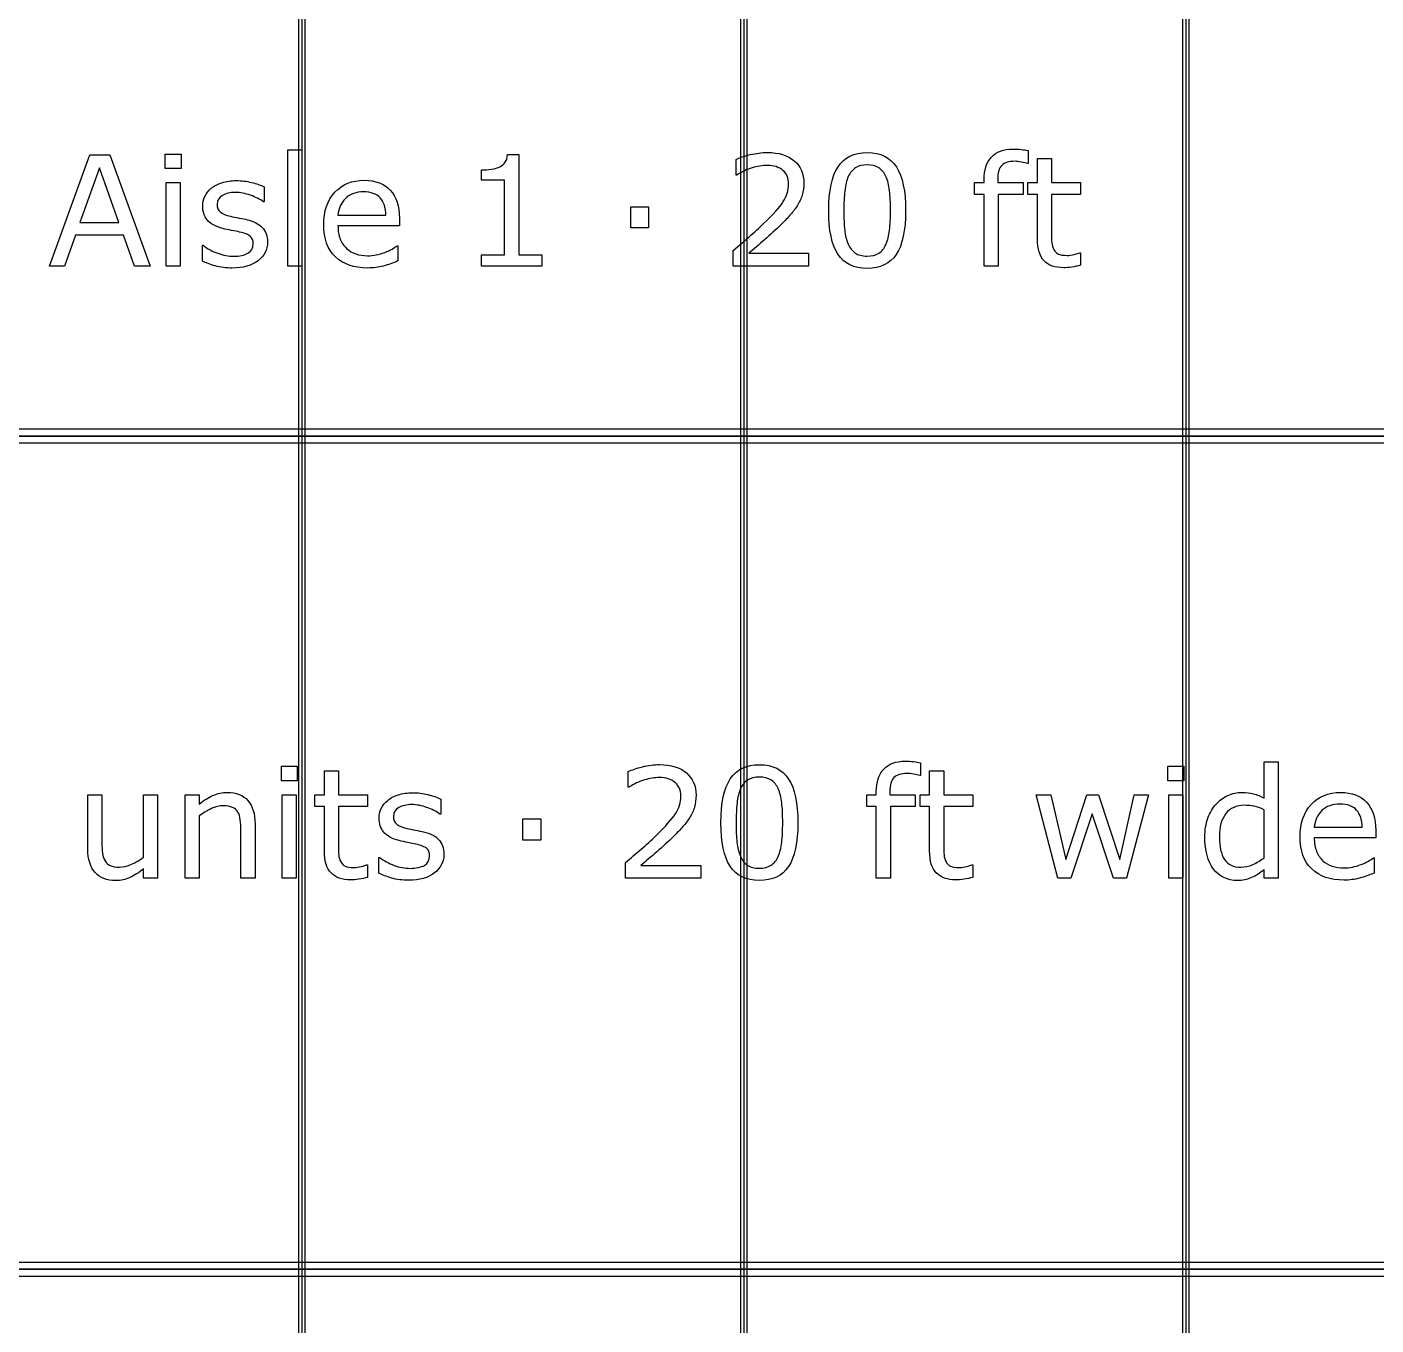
# Model space of a CAD drawing. Extents: x -13 to 750, y 12 to 2314.
# Drawn here: x 137.8 to 217.2, y 1009.6 to 1086 of the extents above; entities that cross this region are included whole.
import ezdxf

# ---------------------------------------------------------------- set-up
doc = ezdxf.new("R2010")
doc.units = 0
doc.layers.get('0').update_dxf_attribs({"linetype": 'CONTINUOUS'})

msp = doc.modelspace()

# ---------------------------------------------------------------- linework, layer by layer
at = {"color": 7}
for points in [[(153.80078, 1136.89), (153.80078, 937.89), (154.19922, 937.89), (154.19922, 1136.89)], [(179.80078, 1136.89), (179.80078, 937.89), (180.19922, 937.89), (180.19922, 1136.89)], [(205.80078, 1136.89), (205.80078, 937.89), (206.19922, 937.89), (206.19922, 1136.89)], [(44, 1087.89), (268, 1087.89), (268, 1061.89), (44, 1061.89)], [(153.99393, 1071.89), (153.16775, 1071.89), (153.16775, 1078.7279), (153.99393, 1078.7279)], [(145.073, 1071.89), (144.14575, 1071.89), (143.50415, 1073.7137), (140.67407, 1073.7137), (140.03247, 1071.89), (139.14917, 1071.89), (141.53101, 1078.4335), (142.69116, 1078.4335)], [(146.88794, 1077.6205), (145.9563, 1077.6205), (145.9563, 1078.4774), (146.88794, 1078.4774)], [(143.23608, 1074.4608), (142.08911, 1077.6732), (140.93774, 1074.4608)], [(146.83524, 1071.89), (146.00906, 1071.89), (146.00906, 1076.7987), (146.83524, 1076.7987)], [(174.38895, 1074.1356), (173.33865, 1074.1356), (173.33865, 1075.3793), (174.38895, 1075.3793)], [(189.51489, 1075.1639)], [(188.35912, 1073.1688)], [(43.599609, 1062.2904), (43.599609, 1012.4896), (268.40039, 1012.4896), (268.40039, 1062.2904)], [(44, 1061.89), (268, 1061.89), (268, 1012.89), (44, 1012.89)], [(44.400391, 1061.4896), (267.59961, 1061.4896), (267.59961, 1013.2904), (44.400391, 1013.2904)], [(153.71924, 1041.6205), (152.7876, 1041.6205), (152.7876, 1042.4774), (153.71924, 1042.4774)], [(205.87354, 1041.6206), (204.94189, 1041.6206), (204.94189, 1042.4775), (205.87354, 1042.4775)], [(153.6665, 1035.89), (152.84033, 1035.89), (152.84033, 1040.7987), (153.6665, 1040.7987)], [(203.79492, 1040.7988), (202.51611, 1035.8901), (201.75146, 1035.8901), (200.49023, 1039.6738), (199.23779, 1035.8901), (198.47754, 1035.8901), (197.18555, 1040.7988), (198.04687, 1040.7988), (198.94775, 1036.9975), (200.17383, 1040.7988), (200.85498, 1040.7988), (202.11182, 1036.9975), (202.96436, 1040.7988)], [(205.8208, 1035.89), (204.99463, 1035.89), (204.99463, 1040.7987), (205.8208, 1040.7987)], [(168.0498, 1038.1357), (166.99951, 1038.1357), (166.99951, 1039.3794), (168.0498, 1039.3794)], [(183.17578, 1039.164)], [(182.02002, 1037.1689)], [(44, 1012.89), (268, 1012.89), (268, 986.89), (44, 986.89)]]:
    msp.add_lwpolyline(points, close=True, dxfattribs=at)
for points in [[(154, 1136.89), (154, 937.89)], [(180, 1136.89), (180, 937.89)], [(206, 1136.89), (206, 937.89)], [(196.72637, 1078.6838), (196.72632, 1077.9281)], [(166.08768, 1078.4555), (166.76883, 1078.4555), (166.76883, 1072.5581), (168.10477, 1072.5581), (168.10477, 1071.89)], [(179.57886, 1077.2381), (179.53496, 1077.2381), (179.53496, 1078.161)], [(196.72632, 1077.9281), (196.68242, 1077.9281)], [(197.26685, 1073.4936), (197.26685, 1076.104), (196.70874, 1076.104), (196.70874, 1076.7983), (197.26685, 1076.7983), (197.26685, 1078.2089), (198.09302, 1078.2089), (198.09302, 1076.7983), (199.7981, 1076.7983), (199.7981, 1076.104), (198.09302, 1076.104), (198.09302, 1073.8671)], [(168.10477, 1071.89), (164.56277, 1071.89), (164.56277, 1072.558), (165.92508, 1072.558), (165.92508, 1076.9437), (164.56277, 1076.9437), (164.56277, 1077.5414)], [(194.92901, 1076.9657), (194.92901, 1076.7987), (196.41875, 1076.7987), (196.41875, 1076.1044), (194.95537, 1076.1044), (194.95537, 1071.89), (194.1292, 1071.89), (194.1292, 1076.1044), (193.57109, 1076.1044), (193.57109, 1076.7987), (194.1292, 1076.7987), (194.1292, 1076.9613)], [(151.78343, 1076.5479), (151.78343, 1075.6646), (151.73953, 1075.6646)], [(156.12088, 1074.8915), (158.93338, 1074.8915)], [(159.73753, 1074.7069), (159.73758, 1074.2587)], [(159.73758, 1074.2587), (156.12088, 1074.2587)], [(148.14041, 1072.1844), (148.14041, 1073.1117), (148.18431, 1073.1117)], [(151.97684, 1073.3044), (151.97684, 1073.305)], [(159.59695, 1073.0897), (159.64085, 1073.0897), (159.64085, 1072.1888)], [(183.802, 1071.89), (179.37231, 1071.89), (179.37231, 1072.8085), (180.29517, 1073.5995)], [(180.28201, 1072.6415), (183.80203, 1072.6415), (183.802, 1071.89)], [(199.75417, 1072.6762), (199.79807, 1072.6762), (199.7981, 1071.9339)], [(155.31885, 1037.4937), (155.31885, 1040.1041), (154.76074, 1040.1041), (154.76074, 1040.7984), (155.31885, 1040.7984), (155.31885, 1042.209), (156.14502, 1042.209), (156.14502, 1040.7984), (157.8501, 1040.7984), (157.8501, 1040.1041), (156.14502, 1040.1041), (156.14502, 1037.8672)], [(173.23975, 1041.2382), (173.19585, 1041.2382), (173.19585, 1042.1611)], [(190.92773, 1037.4937), (190.92773, 1040.1041), (190.36963, 1040.1041), (190.36963, 1040.7984), (190.92773, 1040.7984), (190.92773, 1042.209), (191.75391, 1042.209), (191.75391, 1040.7984), (193.45898, 1040.7984), (193.45898, 1040.1041), (191.75391, 1040.1041), (191.75391, 1037.8672)], [(190.38716, 1042.6838), (190.38721, 1041.9282)], [(210.61084, 1040.6004), (210.61084, 1042.7274), (211.43701, 1042.7274), (211.43701, 1035.89)], [(190.38721, 1041.9282), (190.34321, 1041.9282)], [(141.40576, 1037.6127), (141.40576, 1040.7987), (142.23193, 1040.7987), (142.23193, 1038.0038)], [(144.68412, 1037.1336), (144.68412, 1040.7986), (145.51029, 1040.7986), (145.51025, 1035.89)], [(147.96245, 1039.5547), (147.96245, 1035.89), (147.13628, 1035.89), (147.13628, 1040.7987), (147.96245, 1040.7987), (147.96245, 1040.2538)], [(162.16109, 1040.548), (162.16109, 1039.6647), (162.11719, 1039.6647)], [(188.58979, 1040.9658), (188.58979, 1040.7988), (190.07954, 1040.7988), (190.07954, 1040.1045), (188.61616, 1040.1045), (188.61616, 1035.89), (187.78999, 1035.89), (187.78999, 1040.1044), (187.23188, 1040.1044), (187.23188, 1040.7987), (187.78999, 1040.7987), (187.78999, 1040.9613)], [(210.61084, 1037.0985), (210.61084, 1039.9154)], [(151.24077, 1039.076), (151.24072, 1035.89)], [(213.55518, 1038.8915), (216.36768, 1038.8915)], [(151.24072, 1035.89), (150.41455, 1035.89), (150.41455, 1038.6849)], [(217.17187, 1038.2587), (213.55518, 1038.2587)], [(217.17182, 1038.7069), (217.17187, 1038.2587)], [(162.35449, 1037.3045), (162.35449, 1037.3051)], [(157.80617, 1036.6763), (157.85007, 1036.6763), (157.8501, 1035.934)], [(158.51807, 1036.1845), (158.51807, 1037.1118), (158.56197, 1037.1118)], [(177.46289, 1035.8901), (173.0332, 1035.8901), (173.0332, 1036.8086)], [(173.9429, 1036.6416), (177.46292, 1036.6416), (177.46289, 1035.8901)], [(193.41507, 1036.6763), (193.45897, 1036.6763), (193.45898, 1035.934)], [(210.61084, 1037.0983), (210.61084, 1037.0985)], [(217.03125, 1037.0897), (217.07515, 1037.0897), (217.07515, 1036.1888)], [(145.51025, 1035.89), (144.68408, 1035.89), (144.68408, 1036.4349)], [(211.43701, 1035.89), (210.61084, 1035.89), (210.61084, 1036.4042)]]:
    msp.add_lwpolyline(points, dxfattribs=at)
for points in [[(180.36553, 1078.4422), (180.714163, 1078.5272), (181.051077, 1078.5697), (181.37627, 1078.5697)], [(181.37627, 1078.5697), (182.04717, 1078.5697), (182.57305, 1078.4071), (182.95391, 1078.0819)], [(185.53784, 1077.7303), (185.904053, 1078.286967), (186.475343, 1078.5653), (187.25171, 1078.5653)], [(187.25171, 1078.5653), (188.036863, 1078.5653), (188.609617, 1078.282567), (188.96997, 1077.7171)], [(194.56426, 1078.3016), (194.8543, 1078.615067), (195.273243, 1078.7718), (195.82109, 1078.7718)], [(195.82109, 1078.7718), (196.005663, 1078.7718), (196.171193, 1078.763133), (196.31768, 1078.7458)], [(196.31768, 1078.7458), (196.467093, 1078.728467), (196.603323, 1078.7078), (196.72637, 1078.6838)], [(165.63504, 1077.7216), (165.769807, 1077.794867), (165.875277, 1077.887167), (165.95145, 1077.9985)], [(165.95145, 1077.9985), (166.03055, 1078.112767), (166.07596, 1078.2651), (166.08768, 1078.4555)], [(179.53496, 1078.161), (179.742967, 1078.263533), (180.019823, 1078.357267), (180.36553, 1078.4422)], [(181.35425, 1077.8094), (181.08765, 1077.8094), (180.799077, 1077.762533), (180.48853, 1077.6688)], [(182.29028, 1077.5194), (182.067627, 1077.712733), (181.755617, 1077.8094), (181.35425, 1077.8094)], [(182.95391, 1078.0819), (183.33477, 1077.759633), (183.5252, 1077.321633), (183.5252, 1076.7679)], [(187.25171, 1077.8402), (186.976317, 1077.8402), (186.7478, 1077.783067), (186.56616, 1077.6688)], [(187.93286, 1077.6688), (187.75708, 1077.783067), (187.53003, 1077.8402), (187.25171, 1077.8402)], [(194.1292, 1076.9613), (194.1292, 1077.5443), (194.27422, 1077.991067), (194.56426, 1078.3016)], [(195.16631, 1077.8138), (195.00811, 1077.658533), (194.92901, 1077.375833), (194.92901, 1076.9657)], [(195.93975, 1078.0511), (195.585257, 1078.0511), (195.327443, 1077.972), (195.16631, 1077.8138)], [(196.32647, 1078.0071), (196.179983, 1078.036433), (196.051077, 1078.0511), (195.93975, 1078.0511)], [(196.68242, 1077.9281), (196.5916, 1077.954767), (196.47295, 1077.9811), (196.32647, 1078.0071)], [(164.56277, 1077.5414), (164.747343, 1077.5414), (164.9451, 1077.556067), (165.15604, 1077.5854)], [(165.15604, 1077.5854), (165.366973, 1077.6174), (165.52664, 1077.6628), (165.63504, 1077.7216)], [(180.48853, 1077.6688), (180.177983, 1077.575067), (179.87476, 1077.4315), (179.57886, 1077.2381)], [(182.62866, 1076.724), (182.62866, 1077.0638), (182.515867, 1077.328933), (182.29028, 1077.5194)], [(184.98853, 1075.1551), (184.98853, 1076.318233), (185.171633, 1077.176633), (185.53784, 1077.7303)], [(186.13989, 1077.1503), (186.040283, 1076.9335), (185.971437, 1076.650767), (185.93335, 1076.3021)], [(186.56616, 1077.6688), (186.387453, 1077.554533), (186.245363, 1077.3817), (186.13989, 1077.1503)], [(188.35474, 1077.159), (188.2522, 1077.3846), (188.111573, 1077.554533), (187.93286, 1077.6688)], [(188.56567, 1076.3241), (188.530537, 1076.652233), (188.460227, 1076.930533), (188.35474, 1077.159)], [(188.96997, 1077.7171), (189.33325, 1077.154633), (189.51489, 1076.303567), (189.51489, 1075.1639)], [(148.28538, 1075.9898), (148.37034, 1076.168533), (148.49778, 1076.3282), (148.6677, 1076.4688)], [(148.6677, 1076.4688), (148.831767, 1076.606467), (149.039777, 1076.714867), (149.29173, 1076.794)], [(149.29173, 1076.794), (149.54661, 1076.876), (149.83079, 1076.917), (150.14427, 1076.917)], [(150.08279, 1076.2183), (149.781037, 1076.2183), (149.526157, 1076.1597), (149.31815, 1076.0425)], [(150.97049, 1076.0557), (150.66873, 1076.1641), (150.37283, 1076.2183), (150.08279, 1076.2183)], [(150.14427, 1076.917), (150.437237, 1076.917), (150.733133, 1076.8804), (151.03196, 1076.8072)], [(151.03196, 1076.8072), (151.33372, 1076.736867), (151.58421, 1076.650433), (151.78343, 1076.5479)], [(155.28147, 1074.3158), (155.28147, 1075.118533), (155.499733, 1075.755733), (155.93626, 1076.2274)], [(155.93626, 1076.2274), (156.375713, 1076.699067), (156.95286, 1076.9349), (157.6677, 1076.9349)], [(157.62381, 1076.2538), (157.18143, 1076.2538), (156.828403, 1076.123433), (156.56473, 1075.8627)], [(158.60379, 1075.8978), (158.389923, 1076.135133), (158.063263, 1076.2538), (157.62381, 1076.2538)], [(157.6677, 1076.9349), (158.329813, 1076.9349), (158.83958, 1076.741533), (159.197, 1076.3548)], [(159.197, 1076.3548), (159.557353, 1075.968133), (159.73753, 1075.418833), (159.73753, 1074.7069)], [(182.31665, 1075.6825), (182.524657, 1076.004767), (182.62866, 1076.351933), (182.62866, 1076.724)], [(183.5252, 1076.7679), (183.5252, 1076.5189), (183.492967, 1076.286), (183.4285, 1076.0692)], [(185.93335, 1076.3021), (185.898217, 1075.9535), (185.88065, 1075.571167), (185.88065, 1075.1551)], [(188.62277, 1075.1639), (188.62277, 1075.609233), (188.603737, 1075.995967), (188.56567, 1076.3241)], [(148.16233, 1075.4185), (148.16233, 1075.620633), (148.203347, 1075.811067), (148.28538, 1075.9898)], [(148.4304, 1074.6011), (148.251687, 1074.823767), (148.16233, 1075.096233), (148.16233, 1075.4185)], [(149.31815, 1076.0425), (149.110137, 1075.928233), (149.00613, 1075.756867), (149.00613, 1075.5284)], [(149.00613, 1075.5284), (149.00613, 1075.3262), (149.06912, 1075.173833), (149.1951, 1075.0713)], [(151.73953, 1075.6646), (151.528597, 1075.819867), (151.27225, 1075.950233), (150.97049, 1076.0557)], [(156.56473, 1075.8627), (156.303983, 1075.6019), (156.156033, 1075.278167), (156.12088, 1074.8915)], [(158.93338, 1074.8915), (158.930713, 1075.3251), (158.82085, 1075.660533), (158.60379, 1075.8978)], [(181.16089, 1074.3861), (181.72339, 1074.931033), (182.108643, 1075.363167), (182.31665, 1075.6825)], [(183.15164, 1075.4584), (183.03738, 1075.276733), (182.902613, 1075.098), (182.74734, 1074.9222)], [(183.4285, 1076.0692), (183.366967, 1075.855333), (183.27468, 1075.651733), (183.15164, 1075.4584)], [(149.34886, 1074.1001), (148.918193, 1074.214367), (148.61204, 1074.381367), (148.4304, 1074.6011)], [(149.1951, 1075.0713), (149.318147, 1074.968767), (149.517363, 1074.8853), (149.79275, 1074.8209)], [(149.79275, 1074.8209), (149.945097, 1074.785567), (150.11502, 1074.7504), (150.30252, 1074.7154)], [(150.30252, 1074.7154), (150.492947, 1074.680067), (150.65115, 1074.647733), (150.77713, 1074.6184)], [(150.77713, 1074.6184), (151.160917, 1074.530533), (151.456813, 1074.379667), (151.66482, 1074.1658)], [(182.74734, 1074.9222), (182.595, 1074.746467), (182.408967, 1074.551667), (182.18924, 1074.3378)], [(185.52905, 1072.5887), (185.168703, 1073.145367), (184.98853, 1074.000833), (184.98853, 1075.1551)], [(185.88065, 1075.1551), (185.88065, 1074.6981), (185.89675, 1074.3158), (185.92895, 1074.0082)], [(188.56567, 1074.0038), (188.603737, 1074.326067), (188.62277, 1074.712767), (188.62277, 1075.1639)], [(189.51489, 1075.1639), (189.51489, 1073.9891), (189.33032, 1073.1263), (188.96118, 1072.5755)], [(149.86302, 1073.9859), (149.67552, 1074.021233), (149.504133, 1074.0593), (149.34886, 1074.1001)], [(150.32444, 1073.8939), (150.207253, 1073.920567), (150.053447, 1073.951233), (149.86302, 1073.9859)], [(150.96604, 1073.639), (150.854713, 1073.7386), (150.640847, 1073.823567), (150.32444, 1073.8939)], [(151.66482, 1074.1658), (151.872833, 1073.949), (151.97684, 1073.661867), (151.97684, 1073.3044)], [(155.96702, 1072.4349), (155.509987, 1072.8773), (155.28147, 1073.504267), (155.28147, 1074.3158)], [(156.12088, 1074.2587), (156.12088, 1073.9569), (156.16629, 1073.6932), (156.25711, 1073.4676)], [(180.29517, 1073.5995), (180.605717, 1073.863167), (180.89429, 1074.125367), (181.16089, 1074.3861)], [(182.18924, 1074.3378), (181.87576, 1074.030133), (181.55203, 1073.7313), (181.21805, 1073.4413)], [(185.92895, 1074.0082), (185.96115, 1073.700533), (186.029997, 1073.425133), (186.13549, 1073.182)], [(188.35913, 1073.1688), (188.46167, 1073.406133), (188.530517, 1073.684467), (188.56567, 1074.0038)], [(198.09302, 1073.8671), (198.09302, 1073.6093), (198.098887, 1073.407167), (198.11062, 1073.2607)], [(148.18431, 1073.1117), (148.44505, 1072.915367), (148.735087, 1072.758633), (149.05442, 1072.6415)], [(150.82542, 1072.6459), (151.0305, 1072.763033), (151.13304, 1072.9476), (151.13304, 1073.1996)], [(151.13304, 1073.1996), (151.13304, 1073.392933), (151.077373, 1073.5394), (150.96604, 1073.639)], [(151.97684, 1073.305), (151.97684, 1072.8568), (151.790803, 1072.489133), (151.41873, 1072.202)], [(156.25711, 1073.4676), (156.34793, 1073.245), (156.472443, 1073.0619), (156.63065, 1072.9183)], [(158.87186, 1072.6942), (159.2117, 1072.828933), (159.453397, 1072.960767), (159.59695, 1073.0897)], [(181.21805, 1073.4413), (180.884063, 1073.154167), (180.57205, 1072.887567), (180.28201, 1072.6415)], [(186.13549, 1073.182), (186.23217, 1072.953467), (186.3684, 1072.779133), (186.54418, 1072.659)], [(187.93725, 1072.6503), (188.11889, 1072.7645), (188.259513, 1072.937333), (188.35912, 1073.1688)], [(197.65796, 1072.1972), (197.39722, 1072.466733), (197.26685, 1072.898867), (197.26685, 1073.4936)], [(198.11062, 1073.2607), (198.122353, 1073.117167), (198.163367, 1072.9824), (198.23366, 1072.8564)], [(148.90066, 1071.8988), (148.598907, 1071.986667), (148.34549, 1072.081867), (148.14041, 1072.1844)], [(149.05442, 1072.6415), (149.37376, 1072.527233), (149.679913, 1072.4701), (149.97288, 1072.4701)], [(151.41873, 1072.202), (151.04959, 1071.914867), (150.54422, 1071.7713), (149.90262, 1071.7713)], [(149.97288, 1072.4701), (150.33616, 1072.4701), (150.62034, 1072.5287), (150.82542, 1072.6459)], [(157.87425, 1071.7757), (157.059797, 1071.7757), (156.424053, 1071.995433), (155.96702, 1072.4349)], [(156.63065, 1072.9183), (156.78299, 1072.7777), (156.963163, 1072.672233), (157.17117, 1072.6019)], [(157.17117, 1072.6019), (157.38211, 1072.531567), (157.613557, 1072.4964), (157.86551, 1072.4964)], [(157.86551, 1072.4964), (158.199497, 1072.4964), (158.534947, 1072.562333), (158.87186, 1072.6942)], [(159.64085, 1072.1888), (159.36253, 1072.0716), (159.07835, 1071.973467), (158.78831, 1071.8944)], [(187.25171, 1071.7538), (186.46655, 1071.7538), (185.89233, 1072.0321), (185.52905, 1072.5887)], [(186.54418, 1072.659), (186.722893, 1072.538933), (186.958733, 1072.4789), (187.2517, 1072.4789)], [(187.2517, 1072.4789), (187.527087, 1072.4789), (187.755603, 1072.536033), (187.93725, 1072.6503)], [(188.96118, 1072.5755), (188.594973, 1072.0277), (188.02515, 1071.7538), (187.25171, 1071.7538)], [(198.80054, 1071.7929), (198.29956, 1071.7929), (197.9187, 1071.927667), (197.65796, 1072.1972)], [(198.23366, 1072.8564), (198.298127, 1072.7392), (198.386017, 1072.652767), (198.49733, 1072.5971)], [(198.49733, 1072.5971), (198.61159, 1072.544433), (198.784443, 1072.5181), (199.01589, 1072.5181)], [(199.01589, 1072.5181), (199.150657, 1072.5181), (199.29128, 1072.5371), (199.43776, 1072.5751)], [(199.43776, 1072.5751), (199.584247, 1072.616433), (199.689717, 1072.650133), (199.75417, 1072.6762)], [(149.90262, 1071.7713), (149.53934, 1071.7713), (149.205353, 1071.8138), (148.90066, 1071.8988)], [(158.78831, 1071.8944), (158.49827, 1071.815267), (158.193583, 1071.7757), (157.87425, 1071.7757)], [(199.28833, 1071.8329), (199.10669, 1071.806233), (198.944093, 1071.7929), (198.80054, 1071.7929)], [(199.7981, 1071.9339), (199.642827, 1071.893233), (199.472903, 1071.859567), (199.28833, 1071.8329)], [(173.19585, 1042.1611), (173.403857, 1042.263633), (173.680713, 1042.357367), (174.02642, 1042.4423)], [(174.02642, 1042.4423), (174.375053, 1042.5273), (174.711967, 1042.5698), (175.03716, 1042.5698)], [(175.03716, 1042.5698), (175.70806, 1042.5698), (176.23394, 1042.4072), (176.6148, 1042.082)], [(176.6148, 1042.082), (176.99566, 1041.759733), (177.18609, 1041.321733), (177.18609, 1040.768)], [(179.19873, 1041.7304), (179.564943, 1042.287067), (180.136233, 1042.5654), (180.9126, 1042.5654)], [(180.9126, 1042.5654), (181.697753, 1042.5654), (182.270507, 1042.282667), (182.63086, 1041.7172)], [(187.78999, 1040.9613), (187.78999, 1041.5443), (187.93501, 1041.991067), (188.22505, 1042.3016)], [(188.22505, 1042.3016), (188.51509, 1042.615067), (188.934033, 1042.7718), (189.48188, 1042.7718)], [(189.60054, 1042.0512), (189.246047, 1042.0512), (188.988233, 1041.9721), (188.8271, 1041.8139)], [(189.48188, 1042.7718), (189.666453, 1042.7718), (189.831983, 1042.763133), (189.97847, 1042.7458)], [(189.98725, 1042.0072), (189.84077, 1042.036533), (189.711867, 1042.0512), (189.60054, 1042.0512)], [(189.97847, 1042.7458), (190.127883, 1042.728467), (190.264113, 1042.7078), (190.38716, 1042.6838)], [(174.14941, 1041.6689), (173.838863, 1041.575167), (173.535643, 1041.4316), (173.23975, 1041.2382)], [(175.01514, 1041.8095), (174.748533, 1041.8095), (174.459957, 1041.762633), (174.14941, 1041.6689)], [(175.95117, 1041.5195), (175.728517, 1041.712833), (175.416507, 1041.8095), (175.01514, 1041.8095)], [(176.28955, 1040.7241), (176.28955, 1041.0639), (176.176757, 1041.329033), (175.95117, 1041.5195)], [(178.64941, 1039.1552), (178.64941, 1040.318333), (178.832517, 1041.176733), (179.19873, 1041.7304)], [(180.22705, 1041.6689), (180.048337, 1041.554633), (179.906247, 1041.3818), (179.80078, 1041.1504)], [(180.9126, 1041.8403), (180.637207, 1041.8403), (180.40869, 1041.783167), (180.22705, 1041.6689)], [(181.59375, 1041.6689), (181.41797, 1041.783167), (181.19092, 1041.8403), (180.9126, 1041.8403)], [(182.01562, 1041.1591), (181.913087, 1041.3847), (181.772463, 1041.554633), (181.59375, 1041.6689)], [(182.63086, 1041.7172), (182.99414, 1041.154733), (183.17578, 1040.303667), (183.17578, 1039.164)], [(188.8271, 1041.8139), (188.668893, 1041.658633), (188.58979, 1041.375933), (188.58979, 1040.9658)], [(190.34321, 1041.9282), (190.25239, 1041.954867), (190.133737, 1041.9812), (189.98725, 1042.0072)], [(147.96245, 1040.2538), (148.220263, 1040.467667), (148.486867, 1040.634633), (148.76226, 1040.7547)], [(148.76226, 1040.7547), (149.037647, 1040.874833), (149.32036, 1040.9349), (149.6104, 1040.9349)], [(149.6104, 1040.9349), (150.140673, 1040.9349), (150.54497, 1040.775233), (150.82329, 1040.4559)], [(150.82329, 1040.4559), (151.10161, 1040.136567), (151.24077, 1039.6766), (151.24077, 1039.076)], [(158.66305, 1039.9899), (158.74801, 1040.168633), (158.87545, 1040.3283), (159.04537, 1040.4689)], [(159.04537, 1040.4689), (159.20943, 1040.606567), (159.417437, 1040.714967), (159.66939, 1040.7941)], [(159.66939, 1040.7941), (159.924277, 1040.8761), (160.208457, 1040.9171), (160.52193, 1040.9171)], [(160.52193, 1040.9171), (160.814903, 1040.9171), (161.110803, 1040.8805), (161.40963, 1040.8073)], [(161.40963, 1040.8073), (161.711383, 1040.736967), (161.96187, 1040.650533), (162.16109, 1040.548)], [(175.97754, 1039.6826), (176.185547, 1040.004867), (176.28955, 1040.352033), (176.28955, 1040.7241)], [(177.18609, 1040.768), (177.18609, 1040.519), (177.153857, 1040.2861), (177.08939, 1040.0693)], [(179.80078, 1041.1504), (179.701173, 1040.9336), (179.632327, 1040.650867), (179.59424, 1040.3022)], [(182.22656, 1040.3242), (182.191427, 1040.652333), (182.121113, 1040.930633), (182.01562, 1041.1591)], [(207.77637, 1040.2494), (207.97559, 1040.472067), (208.207033, 1040.641967), (208.4707, 1040.7591)], [(208.4707, 1040.7591), (208.737307, 1040.8763), (209.012697, 1040.9349), (209.29687, 1040.9349)], [(209.29687, 1040.9349), (209.554683, 1040.9349), (209.7832, 1040.9069), (209.98242, 1040.8509)], [(209.98242, 1040.8509), (210.18164, 1040.798233), (210.391113, 1040.714733), (210.61084, 1040.6004)], [(213.37056, 1040.2274), (213.810013, 1040.699067), (214.38716, 1040.9349), (215.102, 1040.9349)], [(215.102, 1040.9349), (215.764107, 1040.9349), (216.273873, 1040.741533), (216.6313, 1040.3548)], [(148.66997, 1039.981), (148.423877, 1039.869667), (148.188037, 1039.727567), (147.96245, 1039.5547)], [(149.37749, 1040.148), (149.151903, 1040.148), (148.916063, 1040.092333), (148.66997, 1039.981)], [(149.91362, 1040.056), (149.775927, 1040.117333), (149.597217, 1040.148), (149.37749, 1040.148)], [(150.23003, 1039.7836), (150.15679, 1039.9066), (150.05132, 1039.9974), (149.91362, 1040.056)], [(150.37505, 1039.3177), (150.348717, 1039.516967), (150.300377, 1039.672267), (150.23003, 1039.7836)], [(158.54, 1039.4186), (158.54, 1039.620733), (158.581017, 1039.811167), (158.66305, 1039.9899)], [(159.6958, 1040.0426), (159.487793, 1039.928333), (159.38379, 1039.756967), (159.38379, 1039.5285)], [(160.46045, 1040.2184), (160.15869, 1040.2184), (159.903807, 1040.1598), (159.6958, 1040.0426)], [(161.34814, 1040.0558), (161.046387, 1040.1642), (160.75049, 1040.2184), (160.46045, 1040.2184)], [(162.11719, 1039.6647), (161.90625, 1039.819967), (161.6499, 1039.950333), (161.34814, 1040.0558)], [(174.82178, 1038.3862), (175.38428, 1038.931133), (175.769533, 1039.363267), (175.97754, 1039.6826)], [(177.08939, 1040.0693), (177.027857, 1039.855433), (176.93557, 1039.651833), (176.81253, 1039.4585)], [(179.59424, 1040.3022), (179.559107, 1039.9536), (179.54154, 1039.571267), (179.54154, 1039.1552)], [(182.28366, 1039.164), (182.28366, 1039.609333), (182.264627, 1039.996067), (182.22656, 1040.3242)], [(207.29297, 1039.4188), (207.413083, 1039.744), (207.574217, 1040.020867), (207.77637, 1040.2494)], [(208.35645, 1039.6955), (208.098637, 1039.373233), (207.96973, 1038.9162), (207.96973, 1038.3244)], [(209.4375, 1040.1789), (208.974607, 1040.1789), (208.614257, 1040.017767), (208.35645, 1039.6955)], [(210.01318, 1040.1219), (209.8374, 1040.1599), (209.645507, 1040.1789), (209.4375, 1040.1789)], [(210.61084, 1039.9154), (210.388187, 1040.015), (210.188967, 1040.083833), (210.01318, 1040.1219)], [(212.71577, 1038.3158), (212.71577, 1039.118533), (212.934033, 1039.755733), (213.37056, 1040.2274)], [(213.99902, 1039.8627), (213.73828, 1039.6019), (213.590333, 1039.278167), (213.55518, 1038.8915)], [(215.05811, 1040.2538), (214.615723, 1040.2538), (214.262693, 1040.123433), (213.99902, 1039.8627)], [(216.03809, 1039.8978), (215.824223, 1040.135133), (215.497563, 1040.2538), (215.05811, 1040.2538)], [(216.36768, 1038.8915), (216.365013, 1039.3251), (216.25515, 1039.660533), (216.03809, 1039.8978)], [(216.6313, 1040.3548), (216.991647, 1039.968133), (217.17182, 1039.418833), (217.17182, 1038.7069)], [(150.41455, 1038.6849), (150.41455, 1038.9105), (150.401383, 1039.121433), (150.37505, 1039.3177)], [(158.80807, 1038.6012), (158.629357, 1038.823867), (158.54, 1039.096333), (158.54, 1039.4186)], [(159.38379, 1039.5285), (159.38379, 1039.3263), (159.446777, 1039.173933), (159.57275, 1039.0714)], [(159.57275, 1039.0714), (159.695797, 1038.968867), (159.895017, 1038.8854), (160.17041, 1038.821)], [(176.40823, 1038.9223), (176.25589, 1038.746567), (176.069857, 1038.551767), (175.85013, 1038.3379)], [(176.81253, 1039.4585), (176.69827, 1039.276833), (176.563503, 1039.0981), (176.40823, 1038.9223)], [(179.18994, 1036.5888), (178.829587, 1037.145467), (178.64941, 1038.000933), (178.64941, 1039.1552)], [(179.54154, 1039.1552), (179.54154, 1038.6982), (179.55764, 1038.3159), (179.58984, 1038.0083)], [(182.22656, 1038.0039), (182.264627, 1038.326167), (182.28366, 1038.712867), (182.28366, 1039.164)], [(183.17578, 1039.164), (183.17578, 1037.9892), (182.99121, 1037.1264), (182.62207, 1036.5756)], [(207.11719, 1038.307), (207.11719, 1038.723), (207.175783, 1039.0936), (207.29297, 1039.4188)], [(159.72652, 1038.1002), (159.29586, 1038.214467), (158.98971, 1038.381467), (158.80807, 1038.6012)], [(160.24068, 1037.986), (160.05318, 1038.021333), (159.881793, 1038.0594), (159.72652, 1038.1002)], [(160.17041, 1038.821), (160.322757, 1038.785667), (160.49268, 1038.7505), (160.68018, 1038.7155)], [(160.68018, 1038.7155), (160.870607, 1038.680167), (161.02881, 1038.647833), (161.15479, 1038.6185)], [(161.15479, 1038.6185), (161.538577, 1038.530633), (161.834473, 1038.379767), (162.04248, 1038.1659)], [(162.04248, 1038.1659), (162.250487, 1037.9491), (162.35449, 1037.661967), (162.35449, 1037.3045)], [(173.95605, 1037.5996), (174.266597, 1037.863267), (174.555173, 1038.125467), (174.82178, 1038.3862)], [(175.85013, 1038.3379), (175.53665, 1038.030233), (175.21292, 1037.7314), (174.87894, 1037.4414)], [(207.63135, 1036.4305), (207.288577, 1036.8817), (207.11719, 1037.5072), (207.11719, 1038.307)], [(207.96973, 1038.3244), (207.96973, 1037.7414), (208.069337, 1037.297533), (208.26855, 1036.9928)], [(213.40132, 1036.4349), (212.944287, 1036.8773), (212.71577, 1037.504267), (212.71577, 1038.3158)], [(213.55518, 1038.2587), (213.55518, 1037.9569), (213.60059, 1037.6932), (213.69141, 1037.4676)], [(141.83643, 1036.224), (141.549317, 1036.5404), (141.40576, 1037.0033), (141.40576, 1037.6127)], [(142.23193, 1038.0038), (142.23193, 1037.754733), (142.243663, 1037.540867), (142.26713, 1037.3622)], [(142.26713, 1037.3622), (142.290597, 1037.1864), (142.3404, 1037.0355), (142.41654, 1036.9095)], [(155.70996, 1036.1973), (155.44922, 1036.466833), (155.31885, 1036.898967), (155.31885, 1037.4937)], [(156.14502, 1037.8672), (156.14502, 1037.6094), (156.150887, 1037.407267), (156.16262, 1037.2608)], [(160.70211, 1037.894), (160.584923, 1037.920667), (160.431113, 1037.951333), (160.24068, 1037.986)], [(161.34371, 1037.6391), (161.232383, 1037.7387), (161.018517, 1037.823667), (160.70211, 1037.894)], [(161.5107, 1037.1997), (161.5107, 1037.393033), (161.455037, 1037.5395), (161.34371, 1037.6391)], [(162.35449, 1037.3051), (162.35449, 1036.8569), (162.168457, 1036.489233), (161.79639, 1036.2021)], [(173.0332, 1036.8086), (173.34082, 1037.072267), (173.648437, 1037.335933), (173.95605, 1037.5996)], [(174.87894, 1037.4414), (174.544953, 1037.154267), (174.23294, 1036.887667), (173.9429, 1036.6416)], [(179.58984, 1038.0083), (179.62204, 1037.700633), (179.69089, 1037.425233), (179.79639, 1037.1821)], [(182.02002, 1037.1689), (182.12256, 1037.406233), (182.191407, 1037.684567), (182.22656, 1038.0039)], [(191.31885, 1036.1973), (191.058103, 1036.466833), (190.92773, 1036.898967), (190.92773, 1037.4937)], [(191.75391, 1037.8672), (191.75391, 1037.6094), (191.759777, 1037.407267), (191.77151, 1037.2608)], [(213.69141, 1037.4676), (213.78223, 1037.245), (213.90674, 1037.0619), (214.06494, 1036.9183)], [(142.41654, 1036.9095), (142.495647, 1036.780633), (142.598187, 1036.6869), (142.72416, 1036.6283)], [(142.72416, 1036.6283), (142.85014, 1036.569633), (143.033247, 1036.5403), (143.27348, 1036.5403)], [(143.27348, 1036.5403), (143.487347, 1036.5403), (143.720257, 1036.595967), (143.97221, 1036.7073)], [(143.97221, 1036.7073), (144.22709, 1036.818633), (144.464393, 1036.960733), (144.68412, 1037.1336)], [(156.16262, 1037.2608), (156.174353, 1037.117267), (156.215367, 1036.9825), (156.28566, 1036.8565)], [(156.28566, 1036.8565), (156.350127, 1036.7393), (156.43802, 1036.652867), (156.54934, 1036.5972)], [(156.54934, 1036.5972), (156.663593, 1036.544533), (156.836443, 1036.5182), (157.06789, 1036.5182)], [(157.06789, 1036.5182), (157.202657, 1036.5182), (157.343283, 1036.5372), (157.48977, 1036.5752)], [(157.48977, 1036.5752), (157.63625, 1036.616533), (157.741717, 1036.650233), (157.80617, 1036.6763)], [(158.56197, 1037.1118), (158.82271, 1036.915467), (159.11275, 1036.758733), (159.43209, 1036.6416)], [(159.43209, 1036.6416), (159.751423, 1036.527333), (160.057577, 1036.4702), (160.35055, 1036.4702)], [(160.35055, 1036.4702), (160.71383, 1036.4702), (160.998007, 1036.5288), (161.20308, 1036.646)], [(161.20308, 1036.646), (161.40816, 1036.763133), (161.5107, 1036.9477), (161.5107, 1037.1997)], [(180.9126, 1035.7539), (180.12744, 1035.7539), (179.55322, 1036.0322), (179.18994, 1036.5888)], [(179.79639, 1037.1821), (179.89307, 1036.953567), (180.0293, 1036.779233), (180.20508, 1036.6591)], [(180.20508, 1036.6591), (180.383787, 1036.539033), (180.619627, 1036.479), (180.9126, 1036.479)], [(180.9126, 1036.479), (181.187987, 1036.479), (181.4165, 1036.536133), (181.59814, 1036.6504)], [(182.62207, 1036.5756), (182.255857, 1036.0278), (181.686033, 1035.7539), (180.9126, 1035.7539)], [(181.59814, 1036.6504), (181.779787, 1036.7646), (181.920413, 1036.937433), (182.02002, 1037.1689)], [(191.77151, 1037.2608), (191.783243, 1037.117267), (191.82426, 1036.9825), (191.89456, 1036.8565)], [(191.89456, 1036.8565), (191.959027, 1036.7393), (192.046917, 1036.652867), (192.15823, 1036.5972)], [(192.15823, 1036.5972), (192.27249, 1036.544533), (192.445343, 1036.5182), (192.67679, 1036.5182)], [(192.67679, 1036.5182), (192.811557, 1036.5182), (192.95218, 1036.5372), (193.09866, 1036.5752)], [(193.09866, 1036.5752), (193.245147, 1036.616533), (193.350617, 1036.650233), (193.41507, 1036.6763)], [(208.26855, 1036.9928), (208.46777, 1036.691067), (208.787107, 1036.5402), (209.22656, 1036.5402)], [(209.22656, 1036.5402), (209.460933, 1036.5402), (209.69824, 1036.591467), (209.93848, 1036.694)], [(209.93848, 1036.694), (210.178713, 1036.799467), (210.402833, 1036.934233), (210.61084, 1037.0983)], [(214.06494, 1036.9183), (214.217287, 1036.7777), (214.397463, 1036.672233), (214.60547, 1036.6019)], [(214.60547, 1036.6019), (214.816403, 1036.531567), (215.047847, 1036.4964), (215.2998, 1036.4964)], [(215.2998, 1036.4964), (215.633787, 1036.4964), (215.969237, 1036.562333), (216.30615, 1036.6942)], [(216.30615, 1036.6942), (216.645997, 1036.828933), (216.887697, 1036.960767), (217.03125, 1037.0897)], [(143.04053, 1035.7538), (142.524903, 1035.7538), (142.123537, 1035.910533), (141.83643, 1036.224)], [(143.88428, 1035.9296), (143.629393, 1035.8124), (143.348143, 1035.7538), (143.04053, 1035.7538)], [(144.68408, 1036.4349), (144.40576, 1036.215167), (144.13916, 1036.046733), (143.88428, 1035.9296)], [(156.85254, 1035.793), (156.35156, 1035.793), (155.9707, 1035.927767), (155.70996, 1036.1973)], [(157.34033, 1035.833), (157.15869, 1035.806333), (156.996093, 1035.793), (156.85254, 1035.793)], [(157.8501, 1035.934), (157.694827, 1035.893333), (157.524903, 1035.859667), (157.34033, 1035.833)], [(159.27832, 1035.8989), (158.97656, 1035.986767), (158.723143, 1036.081967), (158.51807, 1036.1845)], [(160.28027, 1035.7714), (159.91699, 1035.7714), (159.583007, 1035.8139), (159.27832, 1035.8989)], [(161.79639, 1036.2021), (161.42725, 1035.914967), (160.921877, 1035.7714), (160.28027, 1035.7714)], [(192.46143, 1035.793), (191.96045, 1035.793), (191.57959, 1035.927767), (191.31885, 1036.1973)], [(192.94922, 1035.833), (192.76758, 1035.806333), (192.604983, 1035.793), (192.46143, 1035.793)], [(193.45898, 1035.934), (193.303707, 1035.893333), (193.133787, 1035.859667), (192.94922, 1035.833)], [(209.02881, 1035.7538), (208.44287, 1035.7538), (207.97705, 1035.979367), (207.63135, 1036.4305)], [(209.86816, 1035.9252), (209.610353, 1035.810933), (209.33057, 1035.7538), (209.02881, 1035.7538)], [(210.61084, 1036.4042), (210.373533, 1036.199067), (210.125973, 1036.0394), (209.86816, 1035.9252)], [(215.30854, 1035.7757), (214.494087, 1035.7757), (213.858347, 1035.995433), (213.40132, 1036.4349)], [(216.22261, 1035.8944), (215.93257, 1035.815267), (215.62788, 1035.7757), (215.30854, 1035.7757)], [(217.07515, 1036.1888), (216.796823, 1036.0716), (216.512643, 1035.973467), (216.22261, 1035.8944)]]:
    msp.add_open_spline(points, degree=3, dxfattribs=at)

doc.saveas('drawing.dxf')
